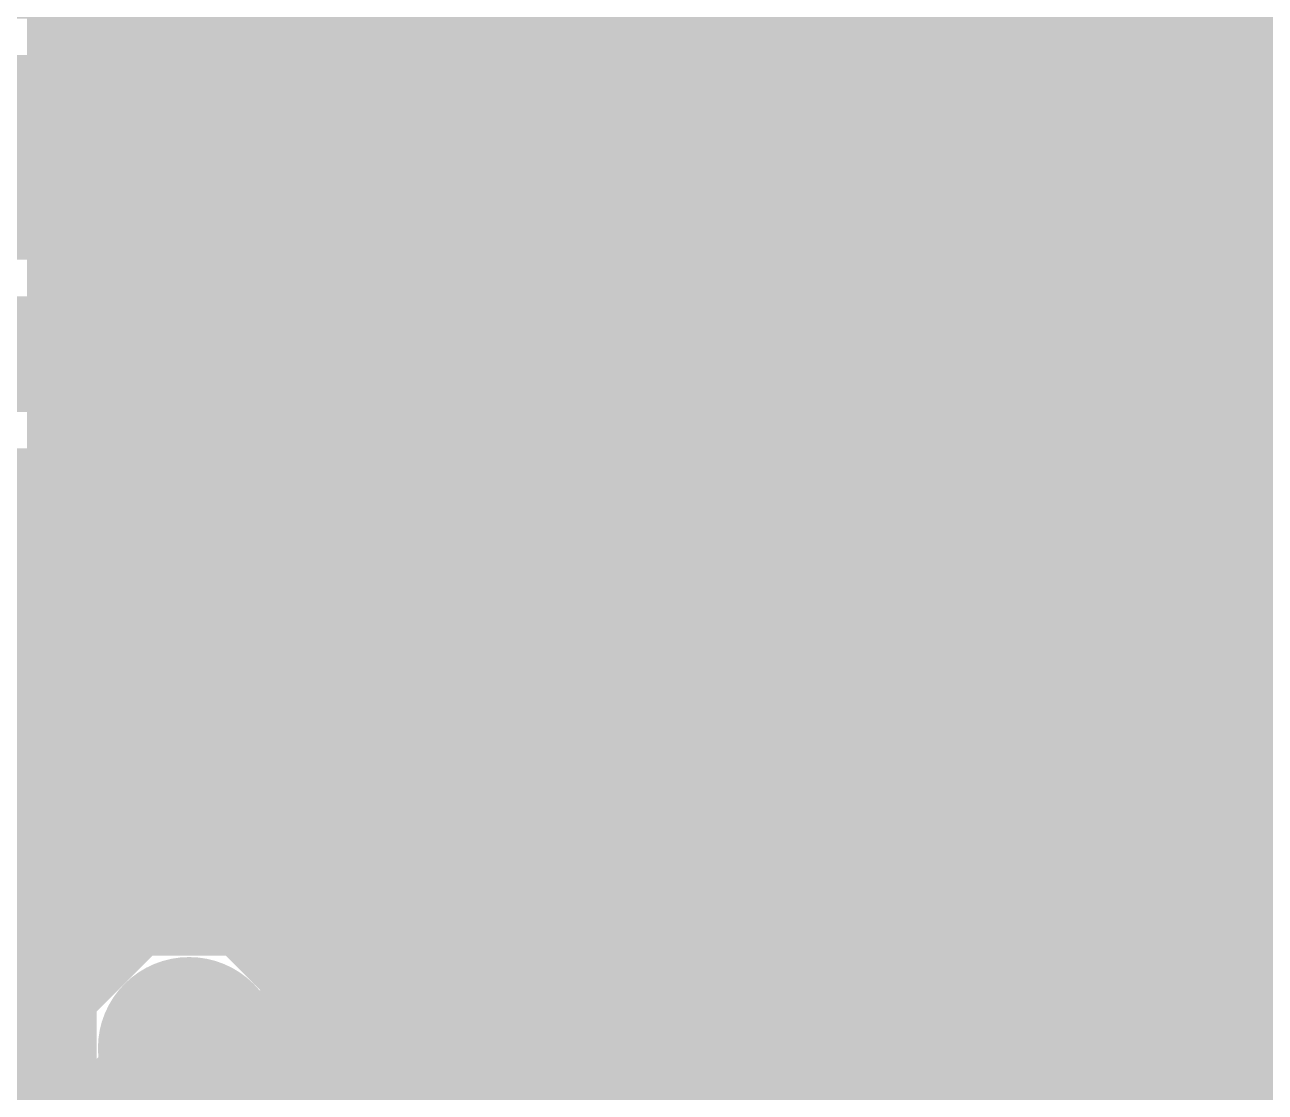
# Model space of a CAD drawing. Extents: x -6 to 196, y -52 to 46.
# Drawn here: x 21.58 to 28.39, y 28.08 to 33.94 of the extents above; entities that cross this region are included whole.
import ezdxf

# ---------------------------------------------------------------- set-up
doc = ezdxf.new("R2010")
doc.units = 0
doc.header["$MEASUREMENT"] = 0
doc.layers.get('0').update_dxf_attribs({"linetype": 'CONTINUOUS'})
for name, color, linetype in [('22-304-1_BOT', 7, 'CONTINUOUS'), ('22-304-1_DRD', 7, 'CONTINUOUS'), ('22-304-1_GND', 6, 'CONTINUOUS'), ('22-304-1_IN1', 4, 'CONTINUOUS'), ('22-304-1_SMB', 3, 'CONTINUOUS'), ('22-304-1_SMT', 5, 'CONTINUOUS'), ('22-304-1_SPT', 10, 'CONTINUOUS'), ('22-304-1_SST', 14, 'CONTINUOUS'), ('22-304-1_TOP', 9, 'CONTINUOUS'), ('THRUHOLE_TAP', 13, 'CONTINUOUS')]:
    doc.layers.add(name, color=color, linetype=linetype)

# ---------------------------------------------------------------- blocks, each defined once
blk = doc.blocks.new('ROUND_57')
at = {"const_width": 0.35052}
blk.add_lwpolyline([(-0.17526, 0, 1), (0.17526, 0, 1)], format="xyb", close=True, dxfattribs=at)
blk = doc.blocks.new('ROUND_83')
at = {"const_width": 0.50038}
blk.add_lwpolyline([(-0.25019, 0, 1), (0.25019, 0, 1)], format="xyb", close=True, dxfattribs=at)
blk = doc.blocks.new('ROUND_85')
at = {"const_width": 0.0635}
blk.add_lwpolyline([(-0.03175, 0, 1), (0.03175, 0, 1)], format="xyb", close=True, dxfattribs=at)
blk = doc.blocks.new('RECTANGLE_4')
blk.add_solid([(1.30048, 0.6477), (1.30048, -0.6477), (-1.30048, 0.6477), (-1.30048, -0.6477)])
blk = doc.blocks.new('RECTANGLE_10')
blk.add_solid([(1.12522, 1.14935), (1.12522, -1.14935), (-1.12522, 1.14935), (-1.12522, -1.14935)])
blk = doc.blocks.new('ROUND_88')
at = {"const_width": 0.10033}
blk.add_lwpolyline([(-0.050164, 0, 1), (0.050164, 0, 1)], format="xyb", close=True, dxfattribs=at)

msp = doc.modelspace()

# ---------------------------------------------------------------- linework, layer by layer
at = {"layer": '22-304-1_BOT', "const_width": 0.254}
for points in [[(21.844, 43.942), (21.844, 31.242)], [(21.9456, 43.942), (21.9456, 28.73756)], [(22.1742, 43.942), (22.1742, 28.92552)], [(22.4028, 43.942), (22.4028, 28.99156)], [(22.6314, 43.942), (22.6314, 28.97886)], [(22.86, 43.942), (22.86, 28.8798)], [(23.0886, 43.942), (23.0886, 28.6131)], [(23.3172, 43.942), (23.3172, -4.064)], [(23.5458, 43.942), (23.5458, -4.064)], [(23.7744, 43.942), (23.7744, -4.064)], [(24.003, 43.942), (24.003, -4.064)], [(24.2316, 43.942), (24.2316, -4.064)], [(24.4602, 43.942), (24.4602, -4.064)], [(24.6888, 43.942), (24.6888, -4.064)], [(24.9174, 43.942), (24.9174, -4.064)], [(25.146, 43.942), (25.146, -4.064)], [(25.3746, 43.942), (25.3746, -4.064)], [(25.6032, 43.942), (25.6032, -4.064)], [(25.8318, 43.942), (25.8318, -4.064)], [(26.0604, 43.942), (26.0604, -4.064)], [(26.289, 43.942), (26.289, -4.064)], [(26.5176, 43.942), (26.5176, -4.064)], [(26.7462, 43.942), (26.7462, -4.064)], [(26.9748, 43.942), (26.9748, -4.064)], [(27.2034, 43.942), (27.2034, -4.064)], [(27.432, 34.85388), (27.432, -4.064)], [(27.6606, 34.57702), (27.6606, -4.064)], [(27.8892, 34.4043), (27.8892, -4.064)], [(28.1178, 34.29762), (28.1178, -4.064)], [(28.3464, 34.23666), (28.3464, -4.064)], [(62.76848, 33.8836), (21.844, 33.8836)], [(62.6999, 33.655), (21.844, 33.655)], [(62.7126, 33.4264), (21.844, 33.4264)], [(62.8142, 33.1978), (21.844, 33.1978)], [(63.07836, 32.9692), (21.844, 32.9692)], [(76.54798, 32.7406), (21.844, 32.7406)], [(76.55052, 32.512), (21.844, 32.512)], [(76.63942, 32.2834), (21.844, 32.2834)], [(76.87564, 32.0548), (21.844, 32.0548)], [(77.11694, 31.8262), (21.844, 31.8262)], [(77.34554, 31.5976), (21.844, 31.5976)], [(77.45984, 31.369), (21.844, 31.369)], [(21.844, 31.242), (17.145, 31.242)], [(21.4884, 31.242), (21.4884, 16.19504)], [(21.717, 31.242), (21.717, 16.28394)], [(77.45984, 31.1404), (17.145, 31.1404)], [(77.45984, 30.9118), (17.145, 30.9118)], [(77.45984, 30.6832), (17.145, 30.6832)], [(77.45984, 30.4546), (17.145, 30.4546)], [(77.45984, 30.226), (17.145, 30.226)], [(77.45984, 29.9974), (17.145, 29.9974)], [(77.45984, 29.7688), (17.145, 29.7688)], [(77.45984, 29.5402), (17.145, 29.5402)], [(77.45984, 29.3116), (17.145, 29.3116)], [(61.90996, 29.083), (17.145, 29.083)], [(22.06244, 28.8544), (17.145, 28.8544)], [(49.23028, 28.8544), (22.89556, 28.8544)], [(21.87448, 28.6258), (17.145, 28.6258)], [(48.85436, 28.6258), (23.08352, 28.6258)], [(21.8059, 28.3972), (17.145, 28.3972)], [(48.68418, 28.3972), (23.14956, 28.3972)], [(21.8186, 28.1686), (17.145, 28.1686)], [(48.59528, 28.1686), (23.13686, 28.1686)], [(23.0886, 28.02636), (23.0886, -4.064)]]:
    msp.add_lwpolyline(points, dxfattribs=at)
for points in [[(22.479, 28.99664, 0.4142136), (21.80336, 28.321)], [(23.15464, 28.321, 0.4142136), (22.479, 28.99664)], [(21.80336, 28.321, 0.4142136), (22.479, 27.64536)], [(22.479, 27.64536, 0.4142136), (23.15464, 28.321)]]:
    msp.add_lwpolyline(points, format="xyb", dxfattribs=at)
at = {"layer": '22-304-1_DRD', "const_width": 0.254}
for points in [[(23.241, 33.655), (22.86, 33.274)], [(23.241, 33.655), (22.86, 33.274)], [(23.749, 33.655), (23.241, 33.655)], [(23.749, 33.655), (23.241, 33.655)], [(24.13, 33.274), (23.749, 33.655)], [(24.13, 33.274), (23.749, 33.655)], [(22.86, 33.274), (22.86, 32.766)], [(22.86, 33.274), (22.86, 32.766)], [(24.13, 32.766), (24.13, 33.274)], [(24.13, 32.766), (24.13, 33.274)], [(22.86, 32.766), (23.241, 32.385)], [(22.86, 32.766), (23.241, 32.385)], [(23.749, 32.385), (24.13, 32.766)], [(23.749, 32.385), (24.13, 32.766)], [(23.241, 32.385), (23.749, 32.385)], [(23.241, 32.385), (23.749, 32.385)], [(22.225, 28.956), (21.844, 28.575)], [(22.733, 28.956), (22.225, 28.956)], [(23.114, 28.575), (22.733, 28.956)], [(21.844, 28.575), (21.844, 28.067)], [(23.114, 28.067), (23.114, 28.575)], [(21.844, 28.067), (22.225, 27.686)], [(22.733, 27.686), (23.114, 28.067)]]:
    msp.add_lwpolyline(points, dxfattribs=at)
at = {"layer": '22-304-1_IN1'}
for points, const_width in [([(26.2382, 43.815), (26.2382, 33.85566)], 0.254), ([(26.4668, 43.815), (26.4668, 33.79216)], 0.254), ([(26.6954, 43.815), (26.6954, 33.79216)], 0.254), ([(26.924, 43.815), (26.924, 33.79216)], 0.254), ([(27.1526, 43.815), (27.1526, 33.79216)], 0.254), ([(27.3812, 34.94532), (27.3812, 33.79216)], 0.254), ([(25.34666, 34.74466), (26.3017, 33.79216)], 0.254), ([(27.6098, 34.62528), (27.6098, 33.79216)], 0.254), ([(20.32, 33.655), (20.955, 34.29), (24.892, 34.29), (26.035, 33.147), (48.768, 33.147), (52.451, 29.464), (56.388, 29.464), (58.166, 27.686), (74.676, 27.686), (77.851, 24.511), (96.901, 24.511), (100.584, 20.828), (184.15, 20.828), (185.42, 19.558), (185.42, 3.175), (187.24118, 1.34874), (187.325, 1.34874)], 0.635), ([(27.8384, 34.43732), (27.8384, 33.79216)], 0.254), ([(28.067, 34.3154), (28.067, 33.79216)], 0.254), ([(28.2956, 34.24682), (28.2956, 33.79216)], 0.254), ([(55.04434, 33.8836), (26.21026, 33.8836)], 0.254), ([(48.768, 33.79216), (26.3017, 33.79216)], 0.254), ([(24.6253, 33.64484), (21.2217, 33.64484)], 0.254), ([(21.6662, 33.64484), (21.6662, 32.77616)], 0.254), ([(21.8948, 33.64484), (21.8948, 32.77616)], 0.254), ([(22.1234, 33.64484), (22.1234, 32.77616)], 0.254), ([(22.352, 33.64484), (22.352, 32.77616)], 0.254), ([(22.5806, 33.64484), (22.5806, 32.77616)], 0.254), ([(22.8092, 33.64484), (22.8092, 32.77616)], 0.254), ([(23.0378, 33.64484), (23.0378, 32.77616)], 0.254), ([(23.2664, 33.64484), (23.2664, 32.77616)], 0.254), ([(23.495, 33.64484), (23.495, 32.77616)], 0.254), ([(23.7236, 33.64484), (23.7236, 32.77616)], 0.254), ([(23.9522, 33.64484), (23.9522, 32.77616)], 0.254), ([(24.1808, 33.64484), (24.1808, 32.77616)], 0.254), ([(24.4094, 33.64484), (24.4094, 32.77616)], 0.254), ([(24.6253, 33.64484), (25.49398, 32.77616)], 0.254), ([(24.638, 33.63214), (24.638, 32.77616)], 0.254), ([(24.84374, 33.4264), (21.00326, 33.4264)], 0.254), ([(24.8666, 33.40354), (24.8666, 32.77616)], 0.254), ([(14.605, 33.147), (15.621, 32.131), (48.514, 32.131), (52.07, 28.575), (56.007, 28.575), (57.785, 26.797), (74.295, 26.797), (77.47, 23.622), (96.52, 23.622), (100.203, 19.939), (183.769, 19.939), (184.531, 19.177), (184.531, 0.3556)], 0.635), ([(25.07234, 33.1978), (20.81784, 33.1978)], 0.254), ([(25.0952, 33.17494), (25.0952, 32.77616)], 0.254), ([(25.30094, 32.9692), (17.8181, 32.9692)], 0.254), ([(25.3238, 32.94634), (25.3238, 32.77616)], 0.254), ([(25.49398, 32.77616), (17.77492, 32.77616)], 0.254), ([(48.2473, 31.48584), (16.20266, 31.48584)], 0.254), ([(21.6662, 31.48584), (21.6662, 26.74366)], 0.254), ([(21.8948, 31.48584), (21.8948, 28.66136)], 0.254), ([(22.1234, 31.48584), (22.1234, 28.89504)], 0.254), ([(22.352, 31.48584), (22.352, 28.98394)], 0.254), ([(22.5806, 31.48584), (22.5806, 28.98902)], 0.254), ([(22.8092, 31.48584), (22.8092, 28.96616)], 0.254), ([(23.0378, 31.48584), (23.0378, 28.96616)], 0.254), ([(23.2664, 31.48584), (23.2664, 28.96616)], 0.254), ([(23.495, 31.48584), (23.495, 28.96616)], 0.254), ([(23.7236, 31.48584), (23.7236, 28.96616)], 0.254), ([(23.9522, 31.48584), (23.9522, 28.96616)], 0.254), ([(24.1808, 31.48584), (24.1808, 28.96616)], 0.254), ([(24.4094, 31.48584), (24.4094, 28.96616)], 0.254), ([(24.638, 31.48584), (24.638, 28.96616)], 0.254), ([(24.8666, 31.48584), (24.8666, 28.96616)], 0.254), ([(25.0952, 31.48584), (25.0952, 28.96616)], 0.254), ([(25.3238, 31.48584), (25.3238, 28.96616)], 0.254), ([(25.5524, 31.48584), (25.5524, 28.96616)], 0.254), ([(25.781, 31.48584), (25.781, 28.96616)], 0.254), ([(26.0096, 31.48584), (26.0096, 28.96616)], 0.254), ([(26.2382, 31.48584), (26.2382, 28.96616)], 0.254), ([(26.4668, 31.48584), (26.4668, 28.96616)], 0.254), ([(26.6954, 31.48584), (26.6954, 28.96616)], 0.254), ([(26.924, 31.48584), (26.924, 28.96616)], 0.254), ([(27.1526, 31.48584), (27.1526, 28.96616)], 0.254), ([(27.3812, 31.48584), (27.3812, 28.96616)], 0.254), ([(27.6098, 31.48584), (27.6098, 28.96616)], 0.254), ([(27.8384, 31.48584), (27.8384, 28.96616)], 0.254), ([(28.067, 31.48584), (28.067, 28.96616)], 0.254), ([(28.2956, 31.48584), (28.2956, 28.96616)], 0.254), ([(48.36414, 31.369), (16.20266, 31.369)], 0.254), ([(48.59274, 31.1404), (16.20266, 31.1404)], 0.254), ([(48.82134, 30.9118), (16.20266, 30.9118)], 0.254), ([(49.04994, 30.6832), (16.20266, 30.6832)], 0.254), ([(49.27854, 30.4546), (16.20266, 30.4546)], 0.254), ([(49.50714, 30.226), (16.20266, 30.226)], 0.254), ([(49.73574, 29.9974), (16.20266, 29.9974)], 0.254), ([(49.96434, 29.7688), (16.20266, 29.7688)], 0.254), ([(50.19294, 29.5402), (16.20266, 29.5402)], 0.254), ([(50.42154, 29.3116), (16.20266, 29.3116)], 0.254), ([(50.65014, 29.083), (16.20266, 29.083)], 0.254), ([(49.149, 28.96616), (22.68474, 28.96616)], 0.254), ([(22.06244, 28.8544), (16.20266, 28.8544)], 0.254), ([(21.87448, 28.6258), (16.20266, 28.6258)], 0.254), ([(49.53, 27.94), (49.149, 28.321), (22.479, 28.321)], 0.635), ([(21.8059, 28.3972), (16.20266, 28.3972)], 0.254), ([(21.8186, 28.1686), (16.20266, 28.1686)], 0.254), ([(21.8948, 27.98064), (21.8948, 26.74366)], 0.254)]:
    msp.add_lwpolyline(points, dxfattribs=dict(at, const_width=const_width))
at = {"layer": '22-304-1_IN1', "const_width": 0.254}
for points in [[(22.479, 28.99664, 0.4142136), (21.80336, 28.321)], [(22.68474, 28.96616, 0.0773293), (22.479, 28.99817)], [(21.80336, 28.321, 0.4142136), (22.479, 27.64536)]]:
    msp.add_lwpolyline(points, format="xyb", dxfattribs=at)
at = {"layer": '22-304-1_SMB', "const_width": 0.254}
for points in [[(54.864, 43.688), (31.496, 43.688), (31.496, 33.401), (23.495, 33.401), (23.495, 26.543), (17.907, 26.543), (17.907, 18.288)], [(23.7236, 33.401), (23.7236, -3.429)], [(23.9522, 33.401), (23.9522, -3.429)], [(24.1808, 33.401), (24.1808, -3.429)], [(24.4094, 33.401), (24.4094, -3.429)], [(24.638, 33.401), (24.638, -3.429)], [(24.8666, 33.401), (24.8666, -3.429)], [(25.0952, 33.401), (25.0952, -3.429)], [(25.3238, 33.401), (25.3238, -3.429)], [(25.5524, 33.401), (25.5524, -3.429)], [(25.781, 33.401), (25.781, -3.429)], [(26.0096, 33.401), (26.0096, -3.429)], [(26.2382, 33.401), (26.2382, -3.429)], [(26.4668, 33.401), (26.4668, -3.429)], [(26.6954, 33.401), (26.6954, -3.429)], [(26.924, 33.401), (26.924, -3.429)], [(27.1526, 33.401), (27.1526, -3.429)], [(27.3812, 33.401), (27.3812, -3.429)], [(27.6098, 33.401), (27.6098, -3.429)], [(27.8384, 33.401), (27.8384, -3.429)], [(28.067, 33.401), (28.067, -3.429)], [(28.2956, 33.401), (28.2956, -3.429)], [(54.864, 33.2486), (23.495, 33.2486)], [(54.864, 33.02), (23.495, 33.02)], [(54.864, 32.7914), (23.495, 32.7914)], [(54.864, 32.5628), (23.495, 32.5628)], [(54.864, 32.3342), (23.495, 32.3342)], [(54.864, 32.1056), (23.495, 32.1056)], [(54.864, 31.877), (23.495, 31.877)], [(54.864, 31.6484), (23.495, 31.6484)], [(54.864, 31.4198), (23.495, 31.4198)], [(54.864, 31.1912), (23.495, 31.1912)], [(54.864, 30.9626), (23.495, 30.9626)], [(54.864, 30.734), (23.495, 30.734)], [(54.864, 30.5054), (23.495, 30.5054)], [(54.864, 30.2768), (23.495, 30.2768)], [(54.864, 30.0482), (23.495, 30.0482)], [(54.864, 29.8196), (23.495, 29.8196)], [(48.133, 29.591), (23.495, 29.591)], [(48.133, 29.3624), (23.495, 29.3624)], [(48.133, 29.1338), (23.495, 29.1338)], [(48.133, 28.9052), (23.495, 28.9052)], [(48.133, 28.6766), (23.495, 28.6766)], [(48.133, 28.448), (23.495, 28.448)], [(48.133, 28.2194), (23.495, 28.2194)], [(48.133, 27.9908), (23.495, 27.9908)]]:
    msp.add_lwpolyline(points, dxfattribs=at)
at = {"layer": '22-304-1_SST'}
for points, const_width in [([(34.26968, 32.1056), (26.57602, 32.10052), (26.2763, 32.1056), (26.2763, 44.09948), (34.26968, 44.09948), (34.26968, 32.1056)], 0.254), ([(22.19452, 36.65474), (21.8948, 36.65474), (21.8948, 30.65526), (22.19452, 30.65526)], 0.1524), ([(24.79548, 36.65474), (25.0952, 36.65474), (25.0952, 30.65526), (24.79548, 30.65526)], 0.1524), ([(27.432, 26.67), (30.099, 26.67), (30.099, 31.75), (27.051, 31.75), (27.051, 26.67), (27.432, 26.67)], 0.1524), ([(25.89784, 29.44622), (25.72766, 29.50464), (25.72766, 29.86024), (25.89784, 29.91866), (26.57348, 29.91866), (26.74366, 29.86024), (26.74366, 29.50464), (26.57348, 29.44622)], 0.1524), ([(23.28672, 29.25318), (23.11908, 29.3116), (23.11908, 29.6672), (23.28672, 29.72562), (23.9649, 29.72562), (24.13508, 29.6672), (24.13508, 29.3116), (23.9649, 29.25318)], 0.1524), ([(25.72766, 28.60802), (25.72766, 29.08046), (26.40584, 28.60802), (26.57348, 28.60802), (26.74366, 28.66644), (26.74366, 29.02204), (26.57348, 29.08046)], 0.1524), ([(23.11908, 28.41498), (23.11908, 28.88742), (23.79472, 28.41498), (23.9649, 28.41498), (24.13508, 28.4734), (24.13508, 28.829), (23.9649, 28.88742)], 0.1524), ([(25.72766, 27.76982), (25.72766, 28.24226), (26.40584, 27.76982), (26.57348, 27.76982), (26.74366, 27.82824), (26.74366, 28.18384), (26.57348, 28.24226)], 0.1524)]:
    msp.add_lwpolyline(points, dxfattribs=dict(at, const_width=const_width))
at = {"layer": '22-304-1_TOP'}
for points, const_width in [([(25.019, 39.55288), (25.019, -3.937)], 0.254), ([(25.2476, 39.55288), (25.2476, -3.937)], 0.254), ([(25.4762, 39.55288), (25.4762, 25.58034)], 0.254), ([(25.7048, 39.55288), (25.7048, 25.58034)], 0.254), ([(25.9334, 39.55288), (25.9334, 25.58034)], 0.254), ([(26.162, 39.55288), (26.162, 25.58034)], 0.254), ([(26.3906, 39.55288), (26.3906, 25.58034)], 0.254), ([(26.6192, 39.55288), (26.6192, 25.58034)], 0.254), ([(26.8478, 39.55288), (26.8478, 25.58034)], 0.254), ([(27.0764, 39.55288), (27.0764, 31.83636)], 0.254), ([(21.717, 36.34994), (21.717, 30.861)], 0.254), ([(21.8186, 36.24072), (21.8186, 28.57246)], 0.254), ([(28.575, 35.56), (28.575, 30.861)], 1.27), ([(22.0472, 36.01212), (22.0472, 28.8417)], 0.254), ([(36.195, 34.925), (35.052, 34.925), (34.036, 33.909), (34.036, 31.75), (33.02, 30.734), (31.115, 30.734), (31.115, 30.5562), (30.9372, 30.734), (28.702, 30.734), (28.575, 30.861)], 1.27), ([(27.305, 35.12312), (27.305, 31.83636)], 0.254), ([(27.5336, 34.71164), (27.5336, 31.83636)], 0.254), ([(22.2758, 34.62782), (22.2758, 32.68218)], 0.254), ([(22.5044, 34.62782), (22.5044, 32.68218)], 0.254), ([(22.733, 34.62782), (22.733, 32.68218)], 0.254), ([(22.9616, 34.62782), (22.9616, 32.68218)], 0.254), ([(23.1902, 34.62782), (23.1902, 32.68218)], 0.254), ([(23.4188, 34.62782), (23.4188, 32.68218)], 0.254), ([(23.6474, 34.62782), (23.6474, 32.68218)], 0.254), ([(23.876, 34.62782), (23.876, 32.68218)], 0.254), ([(24.1046, 34.62782), (24.1046, 32.68218)], 0.254), ([(24.3332, 34.62782), (24.3332, 32.68218)], 0.254), ([(24.5618, 34.62782), (24.5618, 32.68218)], 0.254), ([(24.7904, 34.62782), (24.7904, 32.68218)], 0.254), ([(27.61234, 34.62274), (27.61234, 31.83636)], 0.254), ([(27.61234, 34.0106), (21.717, 34.0106)], 0.254), ([(27.61234, 33.782), (21.717, 33.782)], 0.254), ([(27.61234, 33.5534), (21.717, 33.5534)], 0.254), ([(27.61234, 33.3248), (21.717, 33.3248)], 0.254), ([(27.61234, 33.0962), (21.717, 33.0962)], 0.254), ([(23.495, 31.2039), (23.495, 33.02)], 0.2032), ([(23.495, 31.2039), (23.495, 33.02)], 0.2032), ([(27.61234, 32.8676), (21.717, 32.8676)], 0.254), ([(22.04466, 32.639), (21.717, 32.639)], 0.254), ([(22.04466, 32.68218), (22.04466, 29.72816)], 0.254), ([(24.94534, 32.68218), (22.04466, 32.68218)], 0.254), ([(23.495, 32.68218), (23.495, 31.2039)], 0.254), ([(24.94534, 32.68218), (24.94534, 29.72816)], 0.254), ([(27.61234, 32.639), (24.94534, 32.639)], 0.254), ([(22.04466, 32.4104), (21.717, 32.4104)], 0.254), ([(27.61234, 32.4104), (24.94534, 32.4104)], 0.254), ([(22.04466, 32.1818), (21.717, 32.1818)], 0.254), ([(27.61234, 32.1818), (24.94534, 32.1818)], 0.254), ([(22.04466, 31.9532), (21.717, 31.9532)], 0.254), ([(27.61234, 31.9532), (24.94534, 31.9532)], 0.254), ([(26.9494, 31.83636), (26.9494, 29.88564)], 0.254), ([(27.61234, 31.83636), (26.9494, 31.83636)], 0.254), ([(22.04466, 31.7246), (21.717, 31.7246)], 0.254), ([(26.9494, 31.7246), (24.94534, 31.7246)], 0.254), ([(22.04466, 31.496), (21.717, 31.496)], 0.254), ([(26.9494, 31.496), (24.94534, 31.496)], 0.254), ([(22.04466, 31.2674), (21.717, 31.2674)], 0.254), ([(26.9494, 31.2674), (24.94534, 31.2674)], 0.254), ([(22.04466, 31.2039), (23.495, 31.2039)], 0.254), ([(24.94534, 31.2039), (23.495, 31.2039)], 0.254), ([(23.495, 29.72816), (23.495, 31.2039)], 0.254), ([(22.04466, 31.0388), (21.717, 31.0388)], 0.254), ([(26.9494, 31.0388), (24.94534, 31.0388)], 0.254), ([(21.717, 30.861), (18.59534, 30.861)], 0.254), ([(21.59, 30.861), (21.59, 28.34386)], 0.254), ([(22.04466, 30.8102), (18.59534, 30.8102)], 0.254), ([(26.9494, 30.8102), (24.94534, 30.8102)], 0.254), ([(22.04466, 30.5816), (18.59534, 30.5816)], 0.254), ([(26.9494, 30.5816), (24.94534, 30.5816)], 0.254), ([(22.04466, 30.353), (18.59534, 30.353)], 0.254), ([(26.9494, 30.353), (24.94534, 30.353)], 0.254), ([(22.04466, 30.1244), (18.74012, 30.1244)], 0.254), ([(26.9494, 30.1244), (24.94534, 30.1244)], 0.254), ([(22.04466, 29.8958), (18.96872, 29.8958)], 0.254), ([(28.22956, 29.8958), (24.94534, 29.8958)], 0.254), ([(28.24734, 29.88564), (26.9494, 29.88564)], 0.254), ([(27.0764, 29.88564), (27.0764, 28.53436)], 0.254), ([(27.305, 29.88564), (27.305, 28.53436)], 0.254), ([(27.5336, 29.88564), (27.5336, 28.53436)], 0.254), ([(27.7622, 29.88564), (27.7622, 28.53436)], 0.254), ([(27.9908, 29.88564), (27.9908, 28.53436)], 0.254), ([(28.2194, 29.88564), (28.2194, 28.53436)], 0.254), ([(28.448, 29.8069), (28.448, 28.53436)], 0.254), ([(24.94534, 29.72816), (22.04466, 29.72816)], 0.254), ([(22.2758, 29.72816), (22.2758, 28.96616)], 0.254), ([(22.5044, 29.72816), (22.5044, 28.99664)], 0.254), ([(22.733, 29.72816), (22.733, 28.94838)], 0.254), ([(22.9616, 29.72816), (22.9616, 28.79344)], 0.254), ([(23.1902, 29.72816), (23.1902, -3.937)], 0.254), ([(23.4188, 29.72816), (23.4188, -3.937)], 0.254), ([(23.6474, 29.72816), (23.6474, -3.937)], 0.254), ([(23.876, 29.72816), (23.876, -3.937)], 0.254), ([(24.1046, 29.72816), (24.1046, -3.937)], 0.254), ([(24.3332, 29.72816), (24.3332, -3.937)], 0.254), ([(24.5618, 29.72816), (24.5618, -3.937)], 0.254), ([(24.7904, 29.72816), (24.7904, -3.937)], 0.254), ([(30.30474, 29.6672), (21.09216, 29.6672)], 0.254), ([(30.30474, 29.4386), (21.09216, 29.4386)], 0.254), ([(30.30474, 29.21), (21.09216, 29.21)], 0.254), ([(22.33168, 28.9814), (21.09216, 28.9814)], 0.254), ([(30.30474, 28.9814), (22.62632, 28.9814)], 0.254), ([(21.9583, 28.7528), (21.09216, 28.7528)], 0.254), ([(30.30474, 28.7528), (22.9997, 28.7528)], 0.254), ([(21.87702, 28.63088), (19.2913, 26.04516)], 0.254), ([(22.479, 28.321), (19.558, 25.4), (4.318, 25.4), (3.175, 24.257), (3.175, 22.9362)], 0.635), ([(21.77034, 28.5242), (17.018, 28.5242)], 0.254), ([(30.30474, 28.5242), (23.12416, 28.5242)], 0.254), ([(26.9494, 28.53436), (26.9494, 26.58364)], 0.254), ([(30.2006, 28.53436), (26.9494, 28.53436)], 0.254), ([(21.54174, 28.2956), (17.018, 28.2956)], 0.254), ([(26.9494, 28.2956), (23.15464, 28.2956)], 0.254), ([(26.9494, 28.067), (23.10638, 28.067)], 0.254)]:
    msp.add_lwpolyline(points, dxfattribs=dict(at, const_width=const_width))
at = {"layer": '22-304-1_TOP', "const_width": 0.254}
for points in [[(28.24734, 29.88564, 0.1236178), (28.702, 29.77149)], [(22.479, 28.99664, 0.2809092), (21.87702, 28.63088)], [(23.15464, 28.321, 0.4142136), (22.479, 28.99664)], [(22.78888, 27.71902, 0.2809096), (23.15718, 28.321)]]:
    msp.add_lwpolyline(points, format="xyb", dxfattribs=at)

# ---------------------------------------------------------------- block references
at = {"layer": '22-304-1_BOT'}
for p in [(23.495, 33.02), (22.479, 28.321)]:
    msp.add_blockref('ROUND_57', p, dxfattribs=at)
at = {"layer": '22-304-1_GND'}
for name, p in [('ROUND_85', (23.495, 33.02)), ('ROUND_83', (22.479, 28.321))]:
    msp.add_blockref(name, p, dxfattribs=at)
at = {"layer": '22-304-1_IN1'}
for p in [(23.495, 33.02), (22.479, 28.321)]:
    msp.add_blockref('ROUND_57', p, dxfattribs=at)
at = {"layer": '22-304-1_SMT'}
for name, p in [('RECTANGLE_10', (23.495, 31.2039)), ('RECTANGLE_4', (28.575, 30.861)), ('RECTANGLE_4', (28.575, 27.559))]:
    msp.add_blockref(name, p, dxfattribs=at)
at = {"layer": '22-304-1_SPT'}
for name, p in [('RECTANGLE_10', (23.495, 31.2039)), ('RECTANGLE_4', (28.575, 30.861)), ('RECTANGLE_4', (28.575, 27.559))]:
    msp.add_blockref(name, p, dxfattribs=at)
at = {"layer": '22-304-1_TOP'}
for name, p in [('ROUND_57', (23.495, 33.02)), ('RECTANGLE_10', (23.495, 31.2039)), ('RECTANGLE_4', (28.575, 30.861)), ('ROUND_57', (22.479, 28.321)), ('RECTANGLE_4', (28.575, 27.559))]:
    msp.add_blockref(name, p, dxfattribs=at)
at = {"layer": 'THRUHOLE_TAP'}
for p in [(23.495, 33.02), (22.479, 28.321)]:
    msp.add_blockref('ROUND_88', p, dxfattribs=at)

doc.saveas('drawing.dxf')
